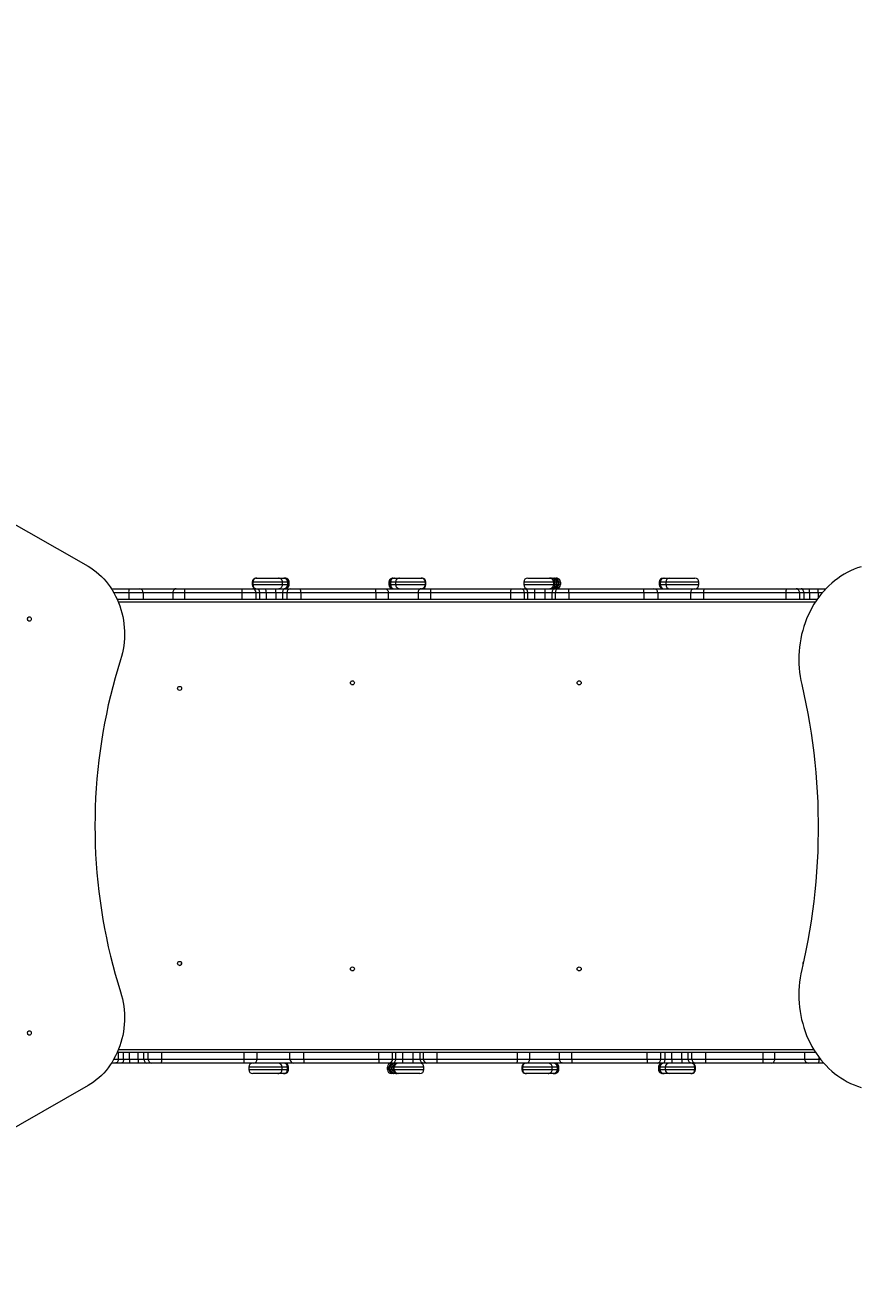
# Model space of a CAD drawing. Header units: millimetres. Extents: x -5010 to 6597, y -5069 to 5109.
# Drawn here: x 827 to 2486, y -851 to 1625 of the extents above; entities that cross this region are included whole.
import ezdxf

# ---------------------------------------------------------------- set-up
doc = ezdxf.new("R2010")
doc.units = ezdxf.units.MM
for name, color, linetype in [('DIKOM_ОБЪЕКТ', 7, 'Continuous'), ('DIKOM_РАЗМЕР_ЗОНА', 7, 'Continuous'), ('DIKOM_РАЗМЕР_ОБЪЕКТА', 7, 'Continuous')]:
    doc.layers.add(name, color=color, linetype=linetype)
doc.styles.add('style1', font='arial.ttf', dxfattribs={"width": 0.8})
doc.dimstyles.new('1-50', dxfattribs={"dimtxt": 300, "dimasz": 200, "dimexe": 100, "dimexo": 0, "dimgap": 100, "dimtad": 1, "dimtxsty": 'style1', "dimcen": 200, "dimclrd": 7, "dimclre": 7, "dimclrt": 7, "dimadec": 1, "dimazin": 2, "dimtfac": 1, "dimtmove": 0, "dimatfit": 2, "dimfxl": 0, "dimlwd": 25, "dimlwe": 18, "dimarcsym": 0})

# ---------------------------------------------------------------- blocks, each defined once
blk = doc.blocks.new('*D9')
at = {"layer": 'Defpoints', "color": 0, "transparency": 16777216}
for p in [(291.3, 3608.6), (3201.6, -2426.6), (4391.2, -2426.6)]:
    blk.add_point(p, dxfattribs=at)
at = {"layer": 'DIKOM_РАЗМЕР_ОБЪЕКТА', "color": 7, "lineweight": 18, "transparency": 16777216}
for p, q in [((291.3, 3608.6), (4491.2, 3608.6)), ((3201.6, -2426.6), (4491.2, -2426.6))]:
    blk.add_line(p, q, dxfattribs=at)
at = {"layer": 'DIKOM_РАЗМЕР_ОБЪЕКТА', "color": 7, "lineweight": 25, "transparency": 16777216}
blk.add_line((4391.2, 3408.6), (4391.2, -2226.6), dxfattribs=at)
at = {"layer": 'DIKOM_РАЗМЕР_ОБЪЕКТА', "color": 7, "transparency": 16777216}
for points in [[(4357.9, 3408.6), (4424.6, 3408.6), (4391.2, 3608.6)], [(4357.9, -2226.6), (4424.6, -2226.6), (4391.2, -2426.6)]]:
    blk.add_solid(points, dxfattribs=at)
at = {"layer": 'DIKOM_РАЗМЕР_ОБЪЕКТА', "color": 7, "transparency": 16777216, "insert": (4061.5, 287.3), "char_height": 300, "attachment_point": 5, "rotation": 90, "style": 'style1'}
blk.add_mtext('{\\H1.5x;6000}', dxfattribs=at)
blk = doc.blocks.new('*D10')
at = {"layer": 'Defpoints', "color": 0, "transparency": 16777216}
for p in [(3389.6, 467.8), (-3510.4, -215.5), (3389.6, -2964)]:
    blk.add_point(p, dxfattribs=at)
at = {"layer": 'DIKOM_РАЗМЕР_ОБЪЕКТА', "color": 7, "lineweight": 18, "transparency": 16777216}
for p, q in [((3389.6, 467.8), (3389.6, -3064)), ((-3510.4, -215.5), (-3510.4, -3064))]:
    blk.add_line(p, q, dxfattribs=at)
at = {"layer": 'DIKOM_РАЗМЕР_ОБЪЕКТА', "color": 7, "lineweight": 25, "transparency": 16777216}
blk.add_line((-3310.4, -2964), (3189.6, -2964), dxfattribs=at)
at = {"layer": 'DIKOM_РАЗМЕР_ОБЪЕКТА', "color": 7, "transparency": 16777216}
for points in [[(-3310.4, -2930.7), (-3310.4, -2997.4), (-3510.4, -2964)], [(3189.6, -2930.7), (3189.6, -2997.4), (3389.6, -2964)]]:
    blk.add_solid(points, dxfattribs=at)
at = {"layer": 'DIKOM_РАЗМЕР_ОБЪЕКТА', "color": 7, "transparency": 16777216, "insert": (-85, -2634.3), "char_height": 300, "attachment_point": 5, "style": 'style1'}
blk.add_mtext('{\\H1.5x;6900}', dxfattribs=at)
blk = doc.blocks.new('*D11')
at = {"layer": 'Defpoints', "color": 0, "transparency": 16777216}
for p in [(97.8, 5108.6), (2495.6, -4426.6), (6497.5, -4426.6)]:
    blk.add_point(p, dxfattribs=at)
at = {"layer": 'DIKOM_РАЗМЕР_ЗОНА', "color": 7, "lineweight": 18, "transparency": 16777216}
for p, q in [((97.8, 5108.6), (6597.5, 5108.6)), ((2495.6, -4426.6), (6597.5, -4426.6))]:
    blk.add_line(p, q, dxfattribs=at)
at = {"layer": 'DIKOM_РАЗМЕР_ЗОНА', "color": 7, "lineweight": 25, "transparency": 16777216}
blk.add_line((6497.5, 4908.6), (6497.5, -4226.6), dxfattribs=at)
at = {"layer": 'DIKOM_РАЗМЕР_ЗОНА', "color": 7, "transparency": 16777216}
for points in [[(6464.1, 4908.6), (6530.8, 4908.6), (6497.5, 5108.6)], [(6464.1, -4226.6), (6530.8, -4226.6), (6497.5, -4426.6)]]:
    blk.add_solid(points, dxfattribs=at)
at = {"layer": 'DIKOM_РАЗМЕР_ЗОНА', "color": 7, "transparency": 16777216, "insert": (6167.7, -51.5), "char_height": 300, "attachment_point": 5, "rotation": 90, "style": 'style1'}
blk.add_mtext('{\\H1.5x;9500}', dxfattribs=at)
blk = doc.blocks.new('*D12')
at = {"layer": 'Defpoints', "color": 0, "transparency": 16777216}
for p in [(-5010.4, 5.4), (4889.6, 5.4), (-5010.4, -4969.2)]:
    blk.add_point(p, dxfattribs=at)
at = {"layer": 'DIKOM_РАЗМЕР_ЗОНА', "color": 7, "lineweight": 18, "transparency": 16777216}
for p, q in [((-5010.4, 5.4), (-5010.4, -5069.2)), ((4889.6, 5.4), (4889.6, -5069.2))]:
    blk.add_line(p, q, dxfattribs=at)
at = {"layer": 'DIKOM_РАЗМЕР_ЗОНА', "color": 7, "lineweight": 25, "transparency": 16777216}
blk.add_line((4689.6, -4969.2), (-4810.4, -4969.2), dxfattribs=at)
at = {"layer": 'DIKOM_РАЗМЕР_ЗОНА', "color": 7, "transparency": 16777216}
for points in [[(-4810.4, -4935.9), (-4810.4, -5002.6), (-5010.4, -4969.2)], [(4689.6, -4935.9), (4689.6, -5002.6), (4889.6, -4969.2)]]:
    blk.add_solid(points, dxfattribs=at)
at = {"layer": 'DIKOM_РАЗМЕР_ЗОНА', "color": 7, "transparency": 16777216, "insert": (-57.6, -4639.5), "char_height": 300, "attachment_point": 5, "style": 'style1'}
blk.add_mtext('{\\H1.5x;9900}', dxfattribs=at)

msp = doc.modelspace()

# ---------------------------------------------------------------- linework, layer by layer
at = {"layer": 'DIKOM_ОБЪЕКТ', "color": 7, "linetype": 'Continuous', "lineweight": 15}
for p, q in [((695.006, 696.815), (951.754, 550.26)), ((1285.632, 526.755), (1286.433, 526.755)), ((1286.433, 526.755), (1286.681, 526.755)), ((1286.681, 526.755), (1329.668, 526.755)), ((1329.668, 526.755), (1340.116, 526.755)), ((1340.116, 526.755), (1340.129, 526.755)), ((1340.116, 526.755), (1340.883, 526.755)), ((1340.883, 526.755), (1341.765, 526.755)), ((1341.765, 526.755), (1342.93, 526.755)), ((1342.93, 526.755), (1342.945, 526.755)), ((1557.007, 526.755), (1557.023, 526.755)), ((1557.023, 526.755), (1558.187, 526.755)), ((1558.187, 526.755), (1559.07, 526.755)), ((1559.07, 526.755), (1559.823, 526.755)), ((1559.823, 526.755), (1559.837, 526.755)), ((1559.837, 526.755), (1570.284, 526.755)), ((1570.284, 526.755), (1613.271, 526.755)), ((1613.271, 526.755), (1613.519, 526.755)), ((1613.519, 526.755), (1614.32, 526.755)), ((1824.617, 526.755), (1867.614, 526.755)), ((1867.614, 526.755), (1869.953, 526.755)), ((1869.953, 526.755), (1873.563, 526.755)), ((1873.563, 526.755), (1876.452, 526.755)), ((1876.452, 526.755), (1877.587, 526.755)), ((1877.587, 526.755), (1881.245, 526.755)), ((1881.245, 526.755), (1881.249, 526.755)), ((2093.401, 526.755), (2093.43, 526.755)), ((2093.43, 526.755), (2095.328, 526.755)), ((2095.328, 526.755), (2095.358, 526.755)), ((2095.358, 526.755), (2106.328, 526.755)), ((2106.328, 526.755), (2156.293, 526.755)), ((998.135, 505.755), (1033.022, 505.755)), ((1032.407, 497.755), (1002.984, 497.755)), ((1032.407, 497.755), (1032.407, 484.755)), ((1060.857, 497.755), (1032.407, 497.755)), ((1033.022, 505.755), (1053.885, 505.755)), ((1053.885, 505.755), (1126.746, 505.755)), ((1060.857, 497.755), (1060.857, 484.755)), ((1120.162, 497.755), (1060.857, 497.755)), ((1120.162, 497.755), (1120.162, 484.755)), ((1143.348, 497.755), (1120.162, 497.755)), ((1126.746, 505.755), (1143.749, 505.755)), ((1143.348, 497.755), (1143.348, 484.755)), ((1257.163, 497.755), (1143.348, 497.755)), ((1143.749, 505.755), (1257.564, 505.755)), ((1257.163, 497.755), (1257.163, 484.755)), ((1284.979, 497.755), (1257.163, 497.755)), ((1257.564, 505.755), (1277.962, 505.755)), ((1277.632, 518.755), (1277.632, 513.755)), ((1278.725, 518.755), (1277.632, 518.755)), ((1277.632, 513.755), (1278.725, 513.755)), ((1277.962, 505.755), (1286.67, 505.755)), ((1278.681, 518.755), (1278.681, 513.755)), ((1337.663, 518.755), (1278.681, 518.755)), ((1278.681, 513.755), (1337.663, 513.755)), ((1284.979, 497.755), (1284.979, 484.755)), ((1292.067, 497.755), (1284.979, 497.755)), ((1286.67, 505.755), (1304.776, 505.755)), ((1292.067, 497.755), (1292.067, 484.755)), ((1305, 497.755), (1292.067, 497.755)), ((1304.776, 505.755), (1324.38, 505.755)), ((1305, 497.755), (1305, 484.755)), ((1324.604, 497.755), (1305, 497.755)), ((1324.38, 505.755), (1342.867, 505.755)), ((1324.604, 497.755), (1324.604, 484.755)), ((1337.809, 497.755), (1324.604, 497.755)), ((1337.663, 513.755), (1337.663, 518.755)), ((1348.111, 518.755), (1337.663, 518.755)), ((1337.663, 513.755), (1348.111, 513.755)), ((1337.809, 497.755), (1337.809, 484.755)), ((1346.547, 497.755), (1337.809, 497.755)), ((1342.867, 505.755), (1353.603, 505.755)), ((1346.547, 497.755), (1346.547, 484.755)), ((1373.865, 497.755), (1346.547, 497.755)), ((1348.111, 513.755), (1348.111, 518.755)), ((1348.129, 518.755), (1348.111, 518.755)), ((1348.111, 513.755), (1348.129, 513.755)), ((1348.129, 513.755), (1348.129, 518.755)), ((1348.557, 518.755), (1348.129, 518.755)), ((1348.129, 513.755), (1348.557, 513.755)), ((1348.557, 513.755), (1348.557, 518.755)), ((1349.76, 518.755), (1348.557, 518.755)), ((1348.557, 513.755), (1349.76, 513.755)), ((1349.76, 513.755), (1349.76, 518.755)), ((1350.925, 518.755), (1349.76, 518.755)), ((1349.76, 513.755), (1350.925, 513.755)), ((1350.925, 513.755), (1350.925, 518.755)), ((1350.945, 518.755), (1350.925, 518.755)), ((1350.925, 513.755), (1350.945, 513.755)), ((1350.945, 513.755), (1350.945, 518.755)), ((1353.603, 505.755), (1373.636, 505.755)), ((1373.636, 505.755), (1523.015, 505.755)), ((1373.865, 497.755), (1373.865, 484.755)), ((1523.244, 497.755), (1373.865, 497.755)), ((1523.015, 505.755), (1540.943, 505.755)), ((1523.244, 497.755), (1523.244, 484.755)), ((1547.691, 497.755), (1523.244, 497.755)), ((1540.943, 505.755), (1613.491, 505.755)), ((1547.691, 497.755), (1547.691, 484.755)), ((1606.742, 497.755), (1547.691, 497.755)), ((1549.007, 518.755), (1549.007, 513.755)), ((1549.028, 518.755), (1549.007, 518.755)), ((1549.007, 513.755), (1549.028, 513.755)), ((1549.028, 518.755), (1549.028, 513.755)), ((1550.192, 518.755), (1549.028, 518.755)), ((1549.028, 513.755), (1550.192, 513.755)), ((1551.396, 518.755), (1550.192, 518.755)), ((1550.192, 518.755), (1550.192, 513.755)), ((1550.192, 513.755), (1551.396, 513.755)), ((1551.396, 518.755), (1551.396, 513.755)), ((1551.823, 518.755), (1551.396, 518.755)), ((1551.396, 513.755), (1551.823, 513.755)), ((1551.823, 518.755), (1551.823, 513.755)), ((1551.841, 518.755), (1551.823, 518.755)), ((1551.823, 513.755), (1551.841, 513.755)), ((1551.841, 518.755), (1551.841, 513.755)), ((1562.289, 518.755), (1551.841, 518.755)), ((1551.841, 513.755), (1562.289, 513.755)), ((1562.289, 518.755), (1562.289, 513.755)), ((1621.271, 518.755), (1562.289, 518.755)), ((1562.289, 513.755), (1621.271, 513.755)), ((1606.742, 497.755), (1606.742, 484.755)), ((1631.239, 497.755), (1606.742, 497.755)), ((1613.491, 505.755), (1631.455, 505.755)), ((1622.32, 518.755), (1621.228, 518.755)), ((1621.228, 513.755), (1622.32, 513.755)), ((1621.271, 513.755), (1621.271, 518.755)), ((1622.32, 513.755), (1622.32, 518.755)), ((1631.239, 497.755), (1631.239, 484.755)), ((1790.615, 497.755), (1631.239, 497.755)), ((1631.455, 505.755), (1790.831, 505.755)), ((1790.615, 497.755), (1790.615, 484.755)), ((1817.668, 497.755), (1790.615, 497.755)), ((1790.831, 505.755), (1810.671, 505.755)), ((1810.671, 505.755), (1818.462, 505.755)), ((1816.617, 518.755), (1816.617, 513.755)), ((1875.613, 518.755), (1816.617, 518.755)), ((1816.617, 513.755), (1875.613, 513.755)), ((1817.668, 497.755), (1817.668, 484.755)), ((1824.01, 497.755), (1817.668, 497.755)), ((1818.462, 505.755), (1837.88, 505.755)), ((1824.01, 497.755), (1824.01, 484.755)), ((1837.88, 497.755), (1824.01, 497.755)), ((1837.88, 505.755), (1837.88, 497.755)), ((1837.88, 505.755), (1858.686, 505.755)), ((1837.88, 497.755), (1837.88, 484.755)), ((1858.686, 497.755), (1837.88, 497.755)), ((1858.686, 505.755), (1858.686, 497.755)), ((1858.686, 505.755), (1878.104, 505.755)), ((1858.686, 497.755), (1858.686, 484.755)), ((1872.556, 497.755), (1858.686, 497.755)), ((1872.556, 497.755), (1872.556, 484.755)), ((1878.891, 497.755), (1872.556, 497.755)), ((1875.613, 518.755), (1875.613, 513.755)), ((1877.952, 518.755), (1875.613, 518.755)), ((1875.613, 513.755), (1877.952, 513.755)), ((1877.952, 518.755), (1877.952, 513.755)), ((1881.149, 518.755), (1877.952, 518.755)), ((1877.952, 513.755), (1881.149, 513.755)), ((1878.104, 505.755), (1885.887, 505.755)), ((1878.891, 497.755), (1878.891, 484.755)), ((1905.93, 497.755), (1878.891, 497.755)), ((1881.149, 518.755), (1881.149, 513.755)), ((1884.039, 518.755), (1881.149, 518.755)), ((1881.149, 513.755), (1884.039, 513.755)), ((1884.039, 518.755), (1884.039, 513.755)), ((1885.586, 518.755), (1884.039, 518.755)), ((1884.039, 513.755), (1885.586, 513.755)), ((1885.586, 518.755), (1885.586, 513.755)), ((1889.243, 518.755), (1885.586, 518.755)), ((1885.586, 513.755), (1889.243, 513.755)), ((1885.887, 505.755), (1905.716, 505.755)), ((1889.243, 518.755), (1889.243, 513.755)), ((1889.248, 518.755), (1889.243, 518.755)), ((1889.243, 513.755), (1889.248, 513.755)), ((1889.248, 513.755), (1889.248, 518.755)), ((1905.716, 505.755), (2054.906, 505.755)), ((1905.93, 497.755), (1905.93, 484.755)), ((2055.121, 497.755), (1905.93, 497.755)), ((2054.906, 505.755), (2075.04, 505.755)), ((2055.121, 497.755), (2055.121, 484.755)), ((2082.576, 497.755), (2055.121, 497.755)), ((2075.04, 505.755), (2154.876, 505.755)), ((2082.576, 497.755), (2082.576, 484.755)), ((2147.559, 497.755), (2082.576, 497.755)), ((2085.401, 518.755), (2085.401, 513.755)), ((2085.441, 518.755), (2085.401, 518.755)), ((2085.401, 513.755), (2085.441, 513.755)), ((2085.441, 518.755), (2085.441, 513.755)), ((2087.328, 518.755), (2085.441, 518.755)), ((2085.441, 513.755), (2087.328, 513.755)), ((2087.328, 518.755), (2087.328, 513.755)), ((2087.369, 518.755), (2087.328, 518.755)), ((2087.328, 513.755), (2087.369, 513.755)), ((2098.339, 518.755), (2087.369, 518.755)), ((2087.369, 518.755), (2087.369, 513.755)), ((2087.369, 513.755), (2098.339, 513.755)), ((2098.339, 518.755), (2098.339, 513.755)), ((2164.293, 518.755), (2098.339, 518.755)), ((2098.339, 513.755), (2164.293, 513.755)), ((2147.559, 497.755), (2147.559, 484.755)), ((2173.553, 497.755), (2147.559, 497.755)), ((2154.876, 505.755), (2173.938, 505.755)), ((2164.293, 513.755), (2164.293, 518.755)), ((2173.553, 497.755), (2173.553, 484.755)), ((2337.096, 497.755), (2173.553, 497.755)), ((2173.938, 505.755), (2337.481, 505.755)), ((2337.096, 497.755), (2337.096, 484.755)), ((2363.931, 497.755), (2337.096, 497.755)), ((2337.481, 505.755), (2357.161, 505.755)), ((2357.161, 505.755), (2367.425, 505.755)), ((2363.931, 497.755), (2363.931, 484.755)), ((2372.286, 497.755), (2363.931, 497.755)), ((2367.425, 505.755), (2383.378, 505.755)), ((2372.286, 497.755), (2372.286, 484.755)), ((2383.681, 497.755), (2372.286, 497.755)), ((2383.378, 505.755), (2400.679, 505.755)), ((2383.681, 497.755), (2383.681, 484.755)), ((2400.982, 497.755), (2383.681, 497.755)), ((2400.679, 505.755), (2416.438, 505.755)), ((2400.982, 497.755), (2400.982, 487.188)), ((2409.26, 497.755), (2400.982, 497.755)), ((1009.548, 484.755), (1032.407, 484.755)), ((1011.689, 479.755), (2395.853, 479.755)), ((1032.407, 484.755), (1060.857, 484.755)), ((1060.857, 484.755), (1120.162, 484.755)), ((1120.162, 484.755), (1143.348, 484.755)), ((1143.348, 484.755), (1257.163, 484.755)), ((1257.163, 484.755), (1284.979, 484.755)), ((1284.979, 484.755), (1292.067, 484.755)), ((1292.067, 484.755), (1305, 484.755)), ((1305, 484.755), (1324.604, 484.755)), ((1324.604, 484.755), (1337.809, 484.755)), ((1337.809, 484.755), (1346.547, 484.755)), ((1346.547, 484.755), (1373.865, 484.755)), ((1373.865, 484.755), (1523.244, 484.755)), ((1523.244, 484.755), (1547.691, 484.755)), ((1547.691, 484.755), (1606.742, 484.755)), ((1606.742, 484.755), (1631.239, 484.755)), ((1631.239, 484.755), (1790.615, 484.755)), ((1790.615, 484.755), (1817.668, 484.755)), ((1817.668, 484.755), (1824.01, 484.755)), ((1824.01, 484.755), (1837.88, 484.755)), ((1837.88, 484.755), (1858.686, 484.755)), ((1858.686, 484.755), (1872.556, 484.755)), ((1872.556, 484.755), (1878.891, 484.755)), ((1878.891, 484.755), (1905.93, 484.755)), ((1905.93, 484.755), (2055.121, 484.755)), ((2055.121, 484.755), (2082.576, 484.755)), ((2082.576, 484.755), (2147.559, 484.755)), ((2147.559, 484.755), (2173.553, 484.755)), ((2173.553, 484.755), (2337.096, 484.755)), ((2337.096, 484.755), (2363.931, 484.755)), ((2363.931, 484.755), (2372.286, 484.755)), ((2372.286, 484.755), (2383.681, 484.755)), ((2383.681, 484.755), (2399.245, 484.755)), ((1012.244, -415.245), (1009.65, -415.245)), ((2392.711, -410.245), (1011.782, -410.245)), ((1012.244, -428.245), (1012.244, -415.245)), ((1022.463, -415.245), (1012.244, -415.245)), ((1022.463, -428.245), (1022.463, -415.245)), ((1034.136, -415.245), (1022.463, -415.245)), ((1034.136, -428.245), (1034.136, -415.245)), ((1051.437, -415.245), (1034.136, -415.245)), ((1051.437, -428.245), (1051.437, -415.245)), ((1062.833, -415.245), (1051.437, -415.245)), ((1062.833, -428.245), (1062.833, -415.245)), ((1071.187, -415.245), (1062.833, -415.245)), ((1071.187, -428.245), (1071.187, -415.245)), ((1098.022, -415.245), (1071.187, -415.245)), ((1098.022, -428.245), (1098.022, -415.245)), ((1261.566, -415.245), (1098.022, -415.245)), ((1261.566, -428.245), (1261.566, -415.245)), ((1287.56, -415.245), (1261.566, -415.245)), ((1287.56, -428.245), (1287.56, -415.245)), ((1352.542, -415.245), (1287.56, -415.245)), ((1352.542, -428.245), (1352.542, -415.245)), ((1379.998, -415.245), (1352.542, -415.245)), ((1379.998, -428.245), (1379.998, -415.245)), ((1529.188, -415.245), (1379.998, -415.245)), ((1529.188, -428.245), (1529.188, -415.245)), ((1556.228, -415.245), (1529.188, -415.245)), ((1556.228, -428.245), (1556.228, -415.245)), ((1562.562, -415.245), (1556.228, -415.245)), ((1562.562, -428.245), (1562.562, -415.245)), ((1576.433, -415.245), (1562.562, -415.245)), ((1576.433, -428.245), (1576.433, -415.245)), ((1597.238, -415.245), (1576.433, -415.245)), ((1597.238, -428.245), (1597.238, -415.245)), ((1611.109, -415.245), (1597.238, -415.245)), ((1611.109, -428.245), (1611.109, -415.245)), ((1617.45, -415.245), (1611.109, -415.245)), ((1617.45, -428.245), (1617.45, -415.245)), ((1644.504, -415.245), (1617.45, -415.245)), ((1644.504, -428.245), (1644.504, -415.245)), ((1803.88, -415.245), (1644.504, -415.245)), ((1803.88, -428.245), (1803.88, -415.245)), ((1828.376, -415.245), (1803.88, -415.245)), ((1828.376, -428.245), (1828.376, -415.245)), ((1887.427, -415.245), (1828.376, -415.245)), ((1887.427, -428.245), (1887.427, -415.245)), ((1911.875, -415.245), (1887.427, -415.245)), ((1911.875, -428.245), (1911.875, -415.245)), ((2061.254, -415.245), (1911.875, -415.245)), ((2061.254, -428.245), (2061.254, -415.245)), ((2088.571, -415.245), (2061.254, -415.245)), ((2088.571, -428.245), (2088.571, -415.245)), ((2097.31, -415.245), (2088.571, -415.245)), ((2097.31, -428.245), (2097.31, -415.245)), ((2110.515, -415.245), (2097.31, -415.245)), ((2110.515, -428.245), (2110.515, -415.245)), ((2130.119, -415.245), (2110.515, -415.245)), ((2130.119, -428.245), (2130.119, -415.245)), ((2143.052, -415.245), (2130.119, -415.245)), ((2143.052, -428.245), (2143.052, -415.245)), ((2150.14, -415.245), (2143.052, -415.245)), ((2150.14, -428.245), (2150.14, -415.245)), ((2177.956, -415.245), (2150.14, -415.245)), ((2177.956, -428.245), (2177.956, -415.245)), ((2291.77, -415.245), (2177.956, -415.245)), ((2291.77, -428.245), (2291.77, -415.245)), ((2314.957, -415.245), (2291.77, -415.245)), ((2314.957, -428.245), (2314.957, -415.245)), ((2374.262, -415.245), (2314.957, -415.245)), ((2374.262, -428.245), (2374.262, -415.245)), ((2395.879, -415.245), (2374.262, -415.245)), ((1005.542, -436.245), (998.283, -436.245)), ((1003.112, -428.245), (1012.244, -428.245)), ((1018.097, -436.245), (1005.542, -436.245)), ((1012.244, -428.245), (1022.463, -428.245)), ((1034.439, -436.245), (1018.097, -436.245)), ((1022.463, -428.245), (1034.136, -428.245)), ((1034.136, -428.245), (1051.437, -428.245)), ((1051.741, -436.245), (1034.439, -436.245)), ((1051.437, -428.245), (1062.833, -428.245)), ((1067.694, -436.245), (1051.741, -436.245)), ((1062.833, -428.245), (1071.187, -428.245)), ((1077.958, -436.245), (1067.694, -436.245)), ((1071.187, -428.245), (1098.022, -428.245)), ((1097.637, -436.245), (1077.958, -436.245)), ((1261.18, -436.245), (1097.637, -436.245)), ((1098.022, -428.245), (1261.566, -428.245)), ((1280.243, -436.245), (1261.18, -436.245)), ((1261.566, -428.245), (1287.56, -428.245)), ((1270.825, -444.245), (1270.825, -449.245)), ((1336.78, -444.245), (1270.825, -444.245)), ((1360.078, -436.245), (1280.243, -436.245)), ((1287.56, -428.245), (1352.542, -428.245)), ((1336.78, -449.245), (1336.78, -444.245)), ((1347.749, -444.245), (1336.78, -444.245)), ((1347.749, -449.245), (1347.749, -444.245)), ((1347.79, -444.245), (1347.749, -444.245)), ((1347.79, -449.245), (1347.79, -444.245)), ((1349.677, -444.245), (1347.79, -444.245)), ((1349.677, -449.245), (1349.677, -444.245)), ((1349.718, -444.245), (1349.677, -444.245)), ((1349.718, -449.245), (1349.718, -444.245)), ((1352.542, -428.245), (1379.998, -428.245)), ((1380.212, -436.245), (1360.078, -436.245)), ((1379.998, -428.245), (1529.188, -428.245)), ((1529.403, -436.245), (1380.212, -436.245)), ((1529.188, -428.245), (1556.228, -428.245)), ((1549.232, -436.245), (1529.403, -436.245)), ((1545.87, -444.245), (1545.87, -449.245)), ((1545.875, -444.245), (1545.87, -444.245)), ((1549.533, -444.245), (1545.875, -444.245)), ((1545.875, -449.245), (1545.875, -444.245)), ((1557.014, -436.245), (1549.232, -436.245)), ((1551.08, -444.245), (1549.533, -444.245)), ((1549.533, -449.245), (1549.533, -444.245)), ((1553.969, -444.245), (1551.08, -444.245)), ((1551.08, -449.245), (1551.08, -444.245)), ((1557.167, -444.245), (1553.969, -444.245)), ((1553.969, -449.245), (1553.969, -444.245)), ((1556.228, -428.245), (1562.562, -428.245)), ((1576.433, -436.245), (1557.014, -436.245)), ((1559.506, -444.245), (1557.167, -444.245)), ((1557.167, -449.245), (1557.167, -444.245)), ((1559.506, -449.245), (1559.506, -444.245)), ((1618.502, -444.245), (1559.506, -444.245)), ((1562.562, -428.245), (1576.433, -428.245)), ((1576.433, -436.245), (1576.433, -428.245)), ((1576.433, -428.245), (1597.238, -428.245)), ((1597.238, -436.245), (1576.433, -436.245)), ((1597.238, -436.245), (1597.238, -428.245)), ((1597.238, -428.245), (1611.109, -428.245)), ((1616.657, -436.245), (1597.238, -436.245)), ((1611.109, -428.245), (1617.45, -428.245)), ((1624.448, -436.245), (1616.657, -436.245)), ((1617.45, -428.245), (1644.504, -428.245)), ((1618.502, -449.245), (1618.502, -444.245)), ((1644.287, -436.245), (1624.448, -436.245)), ((1803.663, -436.245), (1644.287, -436.245)), ((1644.504, -428.245), (1803.88, -428.245)), ((1821.627, -436.245), (1803.663, -436.245)), ((1803.88, -428.245), (1828.376, -428.245)), ((1812.798, -444.245), (1812.798, -449.245)), ((1813.89, -444.245), (1812.798, -444.245)), ((1813.847, -444.245), (1813.847, -449.245)), ((1872.829, -444.245), (1813.847, -444.245)), ((1894.176, -436.245), (1821.627, -436.245)), ((1828.376, -428.245), (1887.427, -428.245)), ((1872.829, -449.245), (1872.829, -444.245)), ((1883.277, -444.245), (1872.829, -444.245)), ((1883.277, -449.245), (1883.277, -444.245)), ((1883.295, -444.245), (1883.277, -444.245)), ((1883.295, -449.245), (1883.295, -444.245)), ((1883.723, -444.245), (1883.295, -444.245)), ((1883.723, -449.245), (1883.723, -444.245)), ((1884.926, -444.245), (1883.723, -444.245)), ((1884.926, -449.245), (1884.926, -444.245)), ((1886.091, -444.245), (1884.926, -444.245)), ((1886.091, -449.245), (1886.091, -444.245)), ((1886.111, -444.245), (1886.091, -444.245)), ((1886.111, -449.245), (1886.111, -444.245)), ((1887.427, -428.245), (1911.875, -428.245)), ((1912.104, -436.245), (1894.176, -436.245)), ((1911.875, -428.245), (2061.254, -428.245)), ((2061.483, -436.245), (1912.104, -436.245)), ((2061.254, -428.245), (2088.571, -428.245)), ((2081.516, -436.245), (2061.483, -436.245)), ((2092.252, -436.245), (2081.516, -436.245)), ((2084.173, -444.245), (2084.173, -449.245)), ((2084.193, -444.245), (2084.173, -444.245)), ((2084.193, -444.245), (2084.193, -449.245)), ((2085.358, -444.245), (2084.193, -444.245)), ((2085.358, -444.245), (2085.358, -449.245)), ((2086.562, -444.245), (2085.358, -444.245)), ((2086.562, -444.245), (2086.562, -449.245)), ((2086.989, -444.245), (2086.562, -444.245)), ((2086.989, -444.245), (2086.989, -449.245)), ((2087.007, -444.245), (2086.989, -444.245)), ((2087.007, -444.245), (2087.007, -449.245)), ((2097.455, -444.245), (2087.007, -444.245)), ((2088.571, -428.245), (2097.31, -428.245)), ((2110.739, -436.245), (2092.252, -436.245)), ((2097.31, -428.245), (2110.515, -428.245)), ((2097.455, -444.245), (2097.455, -449.245)), ((2156.437, -444.245), (2097.455, -444.245)), ((2110.515, -428.245), (2130.119, -428.245)), ((2130.343, -436.245), (2110.739, -436.245)), ((2130.119, -428.245), (2143.052, -428.245)), ((2148.449, -436.245), (2130.343, -436.245)), ((2143.052, -428.245), (2150.14, -428.245)), ((2157.156, -436.245), (2148.449, -436.245)), ((2150.14, -428.245), (2177.956, -428.245)), ((2157.486, -444.245), (2156.394, -444.245)), ((2156.437, -449.245), (2156.437, -444.245)), ((2177.555, -436.245), (2157.156, -436.245)), ((2157.486, -449.245), (2157.486, -444.245)), ((2291.37, -436.245), (2177.555, -436.245)), ((2177.956, -428.245), (2291.77, -428.245)), ((2308.373, -436.245), (2291.37, -436.245)), ((2291.77, -428.245), (2314.957, -428.245)), ((2381.233, -436.245), (2308.373, -436.245)), ((2314.957, -428.245), (2374.262, -428.245)), ((2374.262, -428.245), (2402.712, -428.245)), ((2402.097, -436.245), (2381.233, -436.245)), ((2411.886, -436.245), (2402.097, -436.245)), ((2402.712, -428.245), (2402.712, -424.981)), ((2402.712, -428.245), (2405.219, -428.245)), ((1270.825, -449.245), (1336.78, -449.245)), ((1328.791, -457.245), (1278.825, -457.245)), ((1339.76, -457.245), (1328.791, -457.245)), ((1336.78, -449.245), (1347.749, -449.245)), ((1339.79, -457.245), (1339.76, -457.245)), ((1341.688, -457.245), (1339.79, -457.245)), ((1341.718, -457.245), (1341.688, -457.245)), ((1347.749, -449.245), (1347.79, -449.245)), ((1347.79, -449.245), (1349.677, -449.245)), ((1349.677, -449.245), (1349.718, -449.245)), ((1545.87, -449.245), (1545.875, -449.245)), ((1545.875, -449.245), (1549.533, -449.245)), ((1549.533, -449.245), (1551.08, -449.245)), ((1551.08, -449.245), (1553.969, -449.245)), ((1553.874, -457.245), (1553.87, -457.245)), ((1557.532, -457.245), (1553.874, -457.245)), ((1553.969, -449.245), (1557.167, -449.245)), ((1557.167, -449.245), (1559.506, -449.245)), ((1558.666, -457.245), (1557.532, -457.245)), ((1561.556, -457.245), (1558.666, -457.245)), ((1559.506, -449.245), (1618.502, -449.245)), ((1565.165, -457.245), (1561.556, -457.245)), ((1567.505, -457.245), (1565.165, -457.245)), ((1610.502, -457.245), (1567.505, -457.245)), ((1812.798, -449.245), (1813.89, -449.245)), ((1813.847, -449.245), (1872.829, -449.245)), ((1821.599, -457.245), (1820.798, -457.245)), ((1821.847, -457.245), (1821.599, -457.245)), ((1864.834, -457.245), (1821.847, -457.245)), ((1875.282, -457.245), (1864.834, -457.245)), ((1872.829, -449.245), (1883.277, -449.245)), ((1875.295, -457.245), (1875.282, -457.245)), ((1876.049, -457.245), (1875.295, -457.245)), ((1876.931, -457.245), (1876.049, -457.245)), ((1878.096, -457.245), (1876.931, -457.245)), ((1878.111, -457.245), (1878.096, -457.245)), ((1883.277, -449.245), (1883.295, -449.245)), ((1883.295, -449.245), (1883.723, -449.245)), ((1883.723, -449.245), (1884.926, -449.245)), ((1884.926, -449.245), (1886.091, -449.245)), ((1886.091, -449.245), (1886.111, -449.245)), ((2084.173, -449.245), (2084.193, -449.245)), ((2084.193, -449.245), (2085.358, -449.245)), ((2085.358, -449.245), (2086.562, -449.245)), ((2086.562, -449.245), (2086.989, -449.245)), ((2086.989, -449.245), (2087.007, -449.245)), ((2087.007, -449.245), (2097.455, -449.245)), ((2092.189, -457.245), (2092.173, -457.245)), ((2093.353, -457.245), (2092.189, -457.245)), ((2094.236, -457.245), (2093.353, -457.245)), ((2094.989, -457.245), (2094.236, -457.245)), ((2095.003, -457.245), (2094.989, -457.245)), ((2105.45, -457.245), (2095.003, -457.245)), ((2097.455, -449.245), (2156.437, -449.245)), ((2148.437, -457.245), (2105.45, -457.245)), ((2148.685, -457.245), (2148.437, -457.245)), ((2149.486, -457.245), (2148.685, -457.245)), ((2156.394, -449.245), (2157.486, -449.245)), ((951.754, -480.979), (695.006, -627.534))]:
    msp.add_line(p, q, dxfattribs=at)
at = {"layer": 'DIKOM_ОБЪЕКТ', "color": 7, "linetype": 'Continuous', "lineweight": 15, "flags": 128}
for points in [[(951.754, 550.26), (957.363, 546.859), (962.822, 543.146), (968.118, 539.131), (973.238, 534.822), (978.17, 530.23), (982.902, 525.366), (987.423, 520.241), (991.723, 514.867), (995.79, 509.258), (999.616, 503.427), (1003.19, 497.387), (1006.506, 491.154), (1009.555, 484.74), (1012.329, 478.163), (1014.822, 471.438), (1017.028, 464.58), (1018.942, 457.606), (1020.559, 450.533), (1021.875, 443.377), (1022.888, 436.156), (1023.595, 428.886), (1023.994, 421.584), (1024.084, 414.27), (1023.865, 406.958), (1023.338, 399.668), (1022.504, 392.416), (1021.364, 385.22), (1019.922, 378.096), (1018.181, 371.062), (1016.144, 364.135)], [(2486.07, 549.115), (2479.1, 546.854), (2472.223, 544.242), (2465.451, 541.283), (2458.799, 537.983), (2452.28, 534.348), (2445.905, 530.385), (2439.687, 526.103), (2433.638, 521.509), (2427.77, 516.611), (2422.095, 511.421), (2416.622, 505.948), (2411.364, 500.201), (2406.329, 494.194), (2401.528, 487.936), (2396.97, 481.44), (2392.664, 474.719), (2388.619, 467.787), (2384.841, 460.655), (2381.339, 453.338), (2378.118, 445.85), (2375.186, 438.207), (2372.549, 430.421), (2370.21, 422.509), (2368.175, 414.486), (2366.448, 406.368), (2365.031, 398.169), (2363.929, 389.907), (2363.142, 381.596), (2362.672, 373.254), (2362.521, 364.896), (2362.688, 356.538), (2363.173, 348.197), (2363.976, 339.888), (2365.095, 331.629), (2366.527, 323.434), (2368.27, 315.32)], [(1126.746, 505.755), (1125.461, 505.601), (1124.226, 505.146), (1123.088, 504.407), (1122.09, 503.412), (1121.271, 502.199), (1120.663, 500.816), (1120.288, 499.316), (1120.162, 497.755)], [(1286.67, 505.755), (1287.722, 505.601), (1288.735, 505.146), (1289.668, 504.407), (1290.486, 503.412), (1291.157, 502.199), (1291.656, 500.816), (1291.963, 499.316), (1292.067, 497.755)], [(1342.867, 505.755), (1341.88, 505.601), (1340.931, 505.146), (1340.057, 504.407), (1339.29, 503.412), (1338.661, 502.199), (1338.194, 500.816), (1337.906, 499.316), (1337.809, 497.755)], [(1540.943, 505.755), (1542.26, 505.601), (1543.525, 505.146), (1544.692, 504.407), (1545.715, 503.412), (1546.554, 502.199), (1547.178, 500.816), (1547.562, 499.316), (1547.691, 497.755)], [(1613.491, 505.755), (1612.175, 505.601), (1610.909, 505.146), (1609.742, 504.407), (1608.719, 503.412), (1607.88, 502.199), (1607.256, 500.816), (1606.872, 499.316), (1606.742, 497.755)], [(1818.462, 505.755), (1819.544, 505.601), (1820.585, 505.146), (1821.544, 504.407), (1822.385, 503.412), (1823.075, 502.199), (1823.588, 500.816), (1823.903, 499.316), (1824.01, 497.755)], [(1878.104, 505.755), (1877.022, 505.601), (1875.981, 505.146), (1875.022, 504.407), (1874.181, 503.412), (1873.491, 502.199), (1872.978, 500.816), (1872.663, 499.316), (1872.556, 497.755)], [(2363.931, 497.755), (2363.801, 499.316), (2363.416, 500.816), (2362.79, 502.199), (2361.948, 503.412), (2360.922, 504.407), (2359.751, 505.146), (2358.481, 505.601), (2357.161, 505.755)], [(2372.286, 497.755), (2372.193, 499.316), (2371.916, 500.816), (2371.467, 502.199), (2370.862, 503.412), (2370.126, 504.407), (2369.285, 505.146), (2368.373, 505.601), (2367.425, 505.755)], [(835.413, 441.24), (834.339, 441.418), (833.353, 441.939), (832.533, 442.759), (831.947, 443.812), (831.641, 445.014), (831.641, 446.266), (831.947, 447.468), (832.533, 448.521), (833.353, 449.342), (834.339, 449.862), (835.413, 450.04), (836.486, 449.862), (837.473, 449.342), (838.292, 448.521), (838.879, 447.468), (839.184, 446.266), (839.184, 445.014), (838.879, 443.812), (838.292, 442.759), (837.473, 441.939), (836.486, 441.418), (835.413, 441.24)], [(1016.144, 364.135), (1010.72, 346.528), (1005.594, 328.803), (1000.768, 310.965), (996.246, 293.022), (992.028, 274.981), (988.115, 256.847), (984.511, 238.629), (981.215, 220.333), (978.229, 201.966), (975.554, 183.536), (973.192, 165.048), (971.143, 146.511), (969.407, 127.931), (967.987, 109.316), (966.881, 90.672), (966.091, 72.007), (965.617, 53.327), (965.459, 34.641), (965.617, 15.954), (966.091, -2.726), (966.881, -21.391), (967.987, -40.035), (969.407, -58.65), (971.143, -77.23), (973.192, -95.767), (975.554, -114.255), (978.229, -132.685), (981.215, -151.052), (984.511, -169.348), (988.115, -187.566), (992.028, -205.7), (996.246, -223.741), (1000.768, -241.684), (1005.594, -259.522), (1010.72, -277.247), (1016.144, -294.854)], [(2368.27, 315.32), (2372.601, 296.213), (2376.628, 277.017), (2380.352, 257.74), (2383.769, 238.388), (2386.879, 218.966), (2389.681, 199.483), (2392.174, 179.943), (2394.357, 160.354), (2396.23, 140.722), (2397.792, 121.054), (2399.041, 101.356), (2399.979, 81.635), (2400.604, 61.898), (2400.917, 42.15), (2400.917, 22.4), (2400.604, 2.652), (2399.979, -17.085), (2399.041, -36.806), (2397.792, -56.504), (2396.23, -76.172), (2394.357, -95.804), (2392.174, -115.393), (2389.681, -134.933), (2386.879, -154.416), (2383.769, -173.838), (2380.352, -193.19), (2376.628, -212.467), (2372.601, -231.663), (2368.27, -250.77)], [(2368.27, -250.77), (2366.527, -258.884), (2365.095, -267.079), (2363.976, -275.338), (2363.173, -283.647), (2362.688, -291.988), (2362.521, -300.346), (2362.672, -308.704), (2363.142, -317.046), (2363.929, -325.357), (2365.031, -333.619), (2366.448, -341.818), (2368.175, -349.936), (2370.21, -357.959), (2372.549, -365.871), (2375.186, -373.657), (2378.118, -381.3), (2381.339, -388.788), (2384.841, -396.105), (2388.619, -403.236), (2392.664, -410.169), (2396.97, -416.89), (2401.528, -423.386), (2406.329, -429.643), (2411.364, -435.651), (2416.622, -441.398), (2422.095, -446.871), (2427.77, -452.061), (2433.638, -456.958), (2439.687, -461.553), (2445.905, -465.835), (2452.28, -469.798), (2458.799, -473.433), (2465.451, -476.733), (2472.223, -479.692), (2479.1, -482.304), (2486.07, -484.565)], [(1016.144, -294.854), (1018.181, -301.781), (1019.922, -308.815), (1021.364, -315.939), (1022.504, -323.135), (1023.338, -330.387), (1023.865, -337.677), (1024.084, -344.989), (1023.994, -352.303), (1023.595, -359.605), (1022.888, -366.875), (1021.875, -374.096), (1020.559, -381.252), (1018.942, -388.325), (1017.028, -395.299), (1014.822, -402.157), (1012.329, -408.882), (1009.555, -415.459), (1006.506, -421.873), (1003.19, -428.106), (999.616, -434.146), (995.79, -439.977), (991.723, -445.586), (987.423, -450.96), (982.902, -456.085), (978.17, -460.949), (973.238, -465.541), (968.118, -469.85), (962.822, -473.865), (957.363, -477.578), (951.754, -480.979)], [(835.413, -380.76), (834.339, -380.582), (833.353, -380.061), (832.533, -379.241), (831.947, -378.188), (831.641, -376.986), (831.641, -375.734), (831.947, -374.532), (832.533, -373.479), (833.353, -372.658), (834.339, -372.138), (835.413, -371.96), (836.486, -372.138), (837.473, -372.658), (838.292, -373.479), (838.879, -374.532), (839.184, -375.734), (839.184, -376.986), (838.879, -378.188), (838.292, -379.241), (837.473, -380.061), (836.486, -380.582), (835.413, -380.76)], [(1012.244, -428.245), (1012.115, -429.806), (1011.734, -431.307), (1011.114, -432.69), (1010.281, -433.902), (1009.265, -434.897), (1008.107, -435.636), (1006.849, -436.092), (1005.542, -436.245)], [(1022.463, -428.245), (1022.379, -429.806), (1022.131, -431.307), (1021.727, -432.69), (1021.184, -433.902), (1020.523, -434.897), (1019.768, -435.636), (1018.949, -436.092), (1018.097, -436.245)], [(1062.833, -428.245), (1062.926, -429.806), (1063.203, -431.307), (1063.652, -432.69), (1064.256, -433.902), (1064.993, -434.897), (1065.834, -435.636), (1066.745, -436.092), (1067.694, -436.245)], [(1071.187, -428.245), (1071.317, -429.806), (1071.703, -431.307), (1072.328, -432.69), (1073.171, -433.902), (1074.197, -434.897), (1075.367, -435.636), (1076.637, -436.092), (1077.958, -436.245)], [(1557.014, -436.245), (1558.097, -436.092), (1559.137, -435.636), (1560.097, -434.897), (1560.937, -433.902), (1561.627, -432.69), (1562.14, -431.307), (1562.456, -429.806), (1562.562, -428.245)], [(1616.657, -436.245), (1615.575, -436.092), (1614.534, -435.636), (1613.575, -434.897), (1612.734, -433.902), (1612.044, -432.69), (1611.531, -431.307), (1611.215, -429.806), (1611.109, -428.245)], [(1821.627, -436.245), (1822.944, -436.092), (1824.21, -435.636), (1825.377, -434.897), (1826.4, -433.902), (1827.239, -432.69), (1827.863, -431.307), (1828.247, -429.806), (1828.376, -428.245)], [(1894.176, -436.245), (1892.859, -436.092), (1891.593, -435.636), (1890.426, -434.897), (1889.404, -433.902), (1888.565, -432.69), (1887.941, -431.307), (1887.557, -429.806), (1887.427, -428.245)], [(2092.252, -436.245), (2093.238, -436.092), (2094.187, -435.636), (2095.062, -434.897), (2095.828, -433.902), (2096.457, -432.69), (2096.925, -431.307), (2097.213, -429.806), (2097.31, -428.245)], [(2148.449, -436.245), (2147.396, -436.092), (2146.384, -435.636), (2145.451, -434.897), (2144.633, -433.902), (2143.962, -432.69), (2143.463, -431.307), (2143.156, -429.806), (2143.052, -428.245)], [(2308.373, -436.245), (2309.658, -436.092), (2310.893, -435.636), (2312.031, -434.897), (2313.029, -433.902), (2313.847, -432.69), (2314.456, -431.307), (2314.83, -429.806), (2314.957, -428.245)]]:
    msp.add_lwpolyline(points, dxfattribs=at)
at = {"layer": 'DIKOM_ОБЪЕКТ', "color": 7, "linetype": 'Continuous', "lineweight": 15}
for centre in [(1476.559, 318.755), (1926.559, 318.755), (1133.559, 307.755), (1133.559, -238.245), (1476.559, -249.245), (1926.559, -249.245)]:
    msp.add_circle(centre, 4, dxfattribs=at)
for centre, radius, start, end in [((1285.632, 518.755), 8, 90, 180), ((1286.681, 518.755), 8, 90, 180), ((1286.497, 519.081), 7.674, 90.475103, 149.76799), ((1329.666, 518.757), 7.998, 359.982438, 89.982547), ((1340.114, 518.757), 7.998, 359.982438, 89.982547), ((1340.129, 518.755), 8, 0, 90), ((1340.716, 518.914), 7.842, 358.833524, 88.78496), ((1341.763, 518.757), 7.997, 359.981952, 89.983033), ((1342.928, 518.757), 7.998, 359.982438, 89.982547), ((1342.945, 518.755), 8, 0, 90), ((1557.007, 518.755), 8, 90, 180), ((1557.025, 518.757), 7.997, 90.016967, 180.018048), ((1558.19, 518.757), 7.998, 90.018311, 180.016704), ((1559.236, 518.914), 7.842, 91.21504, 181.166476), ((1559.823, 518.755), 8, 90, 180), ((1559.839, 518.757), 7.998, 90.018666, 180.016349), ((1570.287, 518.757), 7.997, 90.016967, 180.018048), ((1613.271, 518.755), 8, 0, 90), ((1613.456, 519.081), 7.674, 30.232658, 89.524249), ((1614.32, 518.755), 8, 0, 90), ((1824.617, 518.755), 8, 90, 180), ((1867.613, 518.756), 7.999, 359.994789, 89.995818), ((1869.953, 518.756), 7.999, 359.994789, 89.995818), ((1873.35, 518.956), 7.801, 358.52014, 88.439359), ((1876.24, 518.956), 7.801, 358.52014, 88.439359), ((1877.586, 518.756), 7.999, 359.994789, 89.995818), ((1881.244, 518.756), 7.999, 359.994789, 89.995818), ((1881.249, 518.755), 8, 0, 90), ((2093.401, 518.755), 8, 90, 180), ((2093.436, 518.76), 7.995, 90.04018, 180.039276), ((2095.328, 518.755), 8, 90, 180), ((2095.364, 518.76), 7.995, 90.039442, 180.038304), ((2106.333, 518.76), 7.995, 90.04018, 180.039276), ((2156.293, 518.755), 8, 0, 90), ((1058.879, 499.743), 26.547, 166.91125, 184.295126), ((1053.333, 498.236), 7.539, 356.341215, 85.800666), ((1183.573, 499.75), 40.274, 171.424883, 182.83915), ((1297.388, 499.75), 40.274, 171.424883, 182.83915), ((1285.632, 513.755), 8, 180, 270), ((1277.436, 498.216), 7.557, 356.500923, 86.008716), ((1286.681, 513.755), 8, 180, 270), ((1286.497, 513.429), 7.674, 210.231648, 269.525648), ((1233.323, 499.753), 71.705, 358.402979, 4.801245), ((1252.908, 499.753), 71.724, 358.403828, 4.800397), ((1329.666, 513.752), 7.998, 270.017028, 0.017774), ((1340.114, 513.752), 7.998, 270.017028, 0.017774), ((1340.129, 513.755), 8, 270, 0), ((1340.717, 513.595), 7.842, 271.214608, 1.166695), ((1341.763, 513.752), 7.997, 270.016542, 0.01826), ((1342.928, 513.752), 7.998, 270.017028, 0.017774), ((1342.945, 513.755), 8, 270, 0), ((1354.107, 498.199), 7.572, 93.813124, 183.364343), ((1303.751, 499.753), 70.142, 358.367428, 4.908456), ((1453.161, 499.753), 70.111, 358.366811, 4.910779), ((1557.007, 513.755), 8, 180, 270), ((1557.025, 513.752), 7.997, 179.98174, 269.983458), ((1558.19, 513.752), 7.998, 179.983084, 269.982114), ((1559.236, 513.595), 7.842, 178.833305, 268.785392), ((1559.823, 513.755), 8, 180, 270), ((1559.839, 513.752), 7.998, 179.98344, 269.981758), ((1570.287, 513.752), 7.997, 179.98174, 269.983458), ((1613.271, 513.755), 8, 270, 0), ((1613.456, 513.429), 7.674, 270.475, 329.767704), ((1614.32, 513.755), 8, 270, 0), ((1705.234, 499.752), 74.023, 175.348599, 181.546139), ((1864.557, 499.755), 73.97, 175.347222, 181.549222), ((1810.134, 498.225), 7.549, 356.431788, 85.920354), ((1824.617, 513.755), 8, 180, 270), ((1867.613, 513.754), 7.999, 270.003757, 0.005422), ((1869.953, 513.754), 7.999, 270.003757, 0.005422), ((1873.35, 513.553), 7.801, 271.560207, 1.48008), ((1876.24, 513.553), 7.801, 271.560207, 1.48008), ((1877.586, 513.754), 7.999, 270.003757, 0.005422), ((1886.425, 498.225), 7.549, 94.086677, 183.573758), ((1881.244, 513.754), 7.999, 270.003757, 0.005422), ((1881.249, 513.755), 8, 270, 0), ((1831.215, 499.754), 74.742, 358.467524, 4.605318), ((1980.282, 499.75), 74.866, 358.472596, 4.600246), ((2074.801, 497.98), 7.778, 358.341029, 88.238779), ((2093.401, 513.755), 8, 180, 270), ((2093.436, 513.749), 7.994, 179.960512, 269.960245), ((2095.328, 513.755), 8, 180, 270), ((2095.364, 513.749), 7.995, 179.961484, 269.960983), ((2106.333, 513.749), 7.994, 179.960512, 269.960245), ((2155.233, 498.082), 7.681, 92.666518, 182.439448), ((2156.293, 513.755), 8, 270, 0), ((2215.399, 499.75), 41.893, 171.759037, 182.729849), ((2378.942, 499.75), 41.893, 171.759037, 182.729849), ((2330.673, 499.751), 53.046, 357.843287, 6.498625), ((2347.938, 499.751), 53.082, 357.844511, 6.493991), ((2418.053, 501.303), 4.678, 111.39878, 162.725324), ((826.652, 445.64), 5.071, 351.140277, 8.859723), ((1133.559, -238.245), 4, 266.009021, 18.065394), ((2374.559, -238.245), 4, 133.85771, 200.957838), ((826.653, -376.36), 5.071, 351.13951, 8.86049), ((1087.151, -430.243), 53.053, 177.842144, 186.496375), ((1104.436, -430.243), 53.036, 177.840777, 186.497742), ((1056.182, -430.24), 41.888, 351.757501, 2.729661), ((1219.725, -430.24), 41.888, 351.757501, 2.729661), ((1278.825, -444.245), 8, 90, 180), ((1279.886, -428.572), 7.681, 272.666577, 2.439177), ((1328.786, -444.24), 7.995, 359.960707, 89.960693), ((1339.755, -444.24), 7.994, 359.959865, 89.960679), ((1339.79, -444.245), 8, 0, 90), ((1341.683, -444.24), 7.995, 359.960707, 89.960693), ((1341.718, -444.245), 8, 0, 90), ((1360.317, -428.47), 7.778, 178.340581, 268.238535), ((1454.781, -430.243), 74.81, 178.469483, 184.601665), ((1603.972, -430.243), 74.81, 178.469483, 184.601665), ((1553.87, -444.245), 8, 90, 180), ((1553.875, -444.245), 8, 90.005027, 180.003512), ((1548.694, -428.716), 7.549, 274.08674, 3.573483), ((1557.533, -444.245), 8, 90.005027, 180.003512), ((1558.879, -444.044), 7.801, 91.561053, 181.480347), ((1561.768, -444.044), 7.801, 91.561053, 181.480347), ((1565.166, -444.244), 7.999, 90.004182, 180.005211), ((1567.505, -444.245), 7.999, 90.004671, 180.003867), ((1610.501, -444.245), 8, 0, 90), ((1624.985, -428.715), 7.549, 176.431145, 265.921209), ((1570.53, -430.244), 74.001, 355.348551, 1.547882), ((1729.885, -430.242), 74.022, 355.348557, 1.54617), ((1820.798, -444.245), 8, 90, 180), ((1821.847, -444.245), 8, 90, 180), ((1821.663, -443.919), 7.674, 90.475103, 149.76799), ((1864.832, -444.243), 7.998, 359.982438, 89.982547), ((1875.28, -444.243), 7.997, 359.981952, 89.983033), ((1875.295, -444.245), 8, 0, 90), ((1875.882, -444.086), 7.842, 358.833524, 88.78496), ((1876.929, -444.243), 7.997, 359.981952, 89.983033), ((1878.094, -444.243), 7.998, 359.982438, 89.982547), ((1878.111, -444.245), 8, 0, 90), ((1981.927, -430.244), 70.081, 178.365408, 184.912194), ((2131.324, -430.244), 70.099, 178.366258, 184.911344), ((2081.012, -428.689), 7.573, 273.814669, 3.362585), ((2092.173, -444.245), 8, 90, 180), ((2092.191, -444.243), 7.997, 90.016595, 180.01842), ((2093.356, -444.243), 7.998, 90.018311, 180.016704), ((2094.402, -444.086), 7.842, 91.21554, 181.165976), ((2094.989, -444.245), 8, 90, 180), ((2095.005, -444.243), 7.997, 90.016595, 180.01842), ((2105.453, -444.243), 7.998, 90.018311, 180.016704), ((2182.19, -430.245), 71.703, 178.402086, 184.800444), ((2201.833, -430.241), 71.742, 178.405511, 184.800432), ((2148.437, -444.245), 8, 0, 90), ((2148.621, -443.921), 7.676, 30.239152, 89.516852), ((2149.486, -444.245), 8, 0, 90), ((2157.682, -428.707), 7.557, 176.498987, 266.009898), ((2137.716, -430.239), 40.289, 351.42701, 2.837001), ((2251.531, -430.239), 40.289, 351.42701, 2.837001), ((2381.786, -428.726), 7.539, 176.341689, 265.799433), ((2376.225, -430.232), 26.562, 346.916095, 4.290249), ((1278.825, -449.245), 8, 180, 270), ((1328.786, -449.251), 7.994, 270.038883, 0.039505), ((1339.755, -449.251), 7.994, 270.038896, 0.040346), ((1339.79, -449.245), 8, 270, 0), ((1341.683, -449.251), 7.994, 270.038883, 0.039505), ((1341.718, -449.245), 8, 270, 0), ((1553.87, -449.245), 8, 180, 270), ((1553.875, -449.246), 7.999, 179.996277, 269.995398), ((1557.532, -449.246), 7.999, 179.996277, 269.995398), ((1558.879, -449.447), 7.801, 178.519432, 268.439381), ((1561.768, -449.447), 7.801, 178.519432, 268.439381), ((1565.166, -449.246), 7.999, 179.994578, 269.996243), ((1567.505, -449.246), 7.999, 179.995922, 269.995753), ((1610.501, -449.245), 8, 270, 0), ((1820.798, -449.245), 8, 180, 270), ((1821.847, -449.245), 8, 180, 270), ((1821.663, -449.571), 7.674, 210.231648, 269.525648), ((1864.832, -449.248), 7.998, 270.017028, 0.017774), ((1875.28, -449.248), 7.997, 270.016542, 0.01826), ((1875.295, -449.245), 8, 270, 0), ((1875.882, -449.405), 7.842, 271.214608, 1.166695), ((1876.929, -449.248), 7.997, 270.016542, 0.01826), ((1878.094, -449.248), 7.998, 270.017028, 0.017774), ((1878.111, -449.245), 8, 270, 0), ((2092.173, -449.245), 8, 180, 270), ((2092.191, -449.248), 7.997, 179.981368, 269.98383), ((2093.356, -449.248), 7.998, 179.983084, 269.982114), ((2094.402, -449.405), 7.842, 178.833806, 268.784892), ((2094.989, -449.245), 8, 180, 270), ((2095.005, -449.248), 7.997, 179.981368, 269.98383), ((2105.453, -449.248), 7.998, 179.983084, 269.982114), ((2148.437, -449.245), 8, 270, 0), ((2148.621, -449.57), 7.676, 270.482396, 329.76121), ((2149.486, -449.245), 8, 270, 0)]:
    msp.add_arc(centre, radius, start, end, dxfattribs=at)

# ---------------------------------------------------------------- dimensions: what is measured, and where the dimension line sits
at = {"layer": 'DIKOM_РАЗМЕР_ЗОНА'}
dim = msp.add_linear_dim(base=(6497.466, -4426.587), p1=(97.814, 5108.638), p2=(2495.559, -4426.587), angle=90, text='{\\H1.5x;9500}', dimstyle='1-50', dxfattribs=at)
dim.commit()
dim.dimension.update_dxf_attribs({"geometry": '*D11', "text_midpoint": (6497.466, -51.549), "dimtype": 160})
dim = msp.add_linear_dim(base=(-5010.441, -4969.23), p1=(4889.559, 5.434), p2=(-5010.441, 5.434), text='{\\H1.5x;<>}', dimstyle='1-50', dxfattribs=at)
dim.commit()
dim.dimension.update_dxf_attribs({"geometry": '*D12', "text_midpoint": (-57.555, -4969.23), "dimtype": 160})
at = {"layer": 'DIKOM_РАЗМЕР_ОБЪЕКТА'}
dim = msp.add_linear_dim(base=(4391.229, -2426.587), p1=(291.325, 3608.638), p2=(3201.559, -2426.587), angle=90, text='{\\H1.5x;6000}', dimstyle='1-50', dxfattribs=at)
dim.commit()
dim.dimension.update_dxf_attribs({"geometry": '*D9', "text_midpoint": (4391.229, 287.258), "dimtype": 160})
dim = msp.add_linear_dim(base=(3389.559, -2964.05), p1=(-3510.441, -215.54), p2=(3389.559, 467.833), text='{\\H1.5x;<>}', dimstyle='1-50', dxfattribs=at)
dim.commit()
dim.dimension.update_dxf_attribs({"geometry": '*D10', "text_midpoint": (-85.014, -2964.05), "dimtype": 160})

doc.saveas('drawing.dxf')
